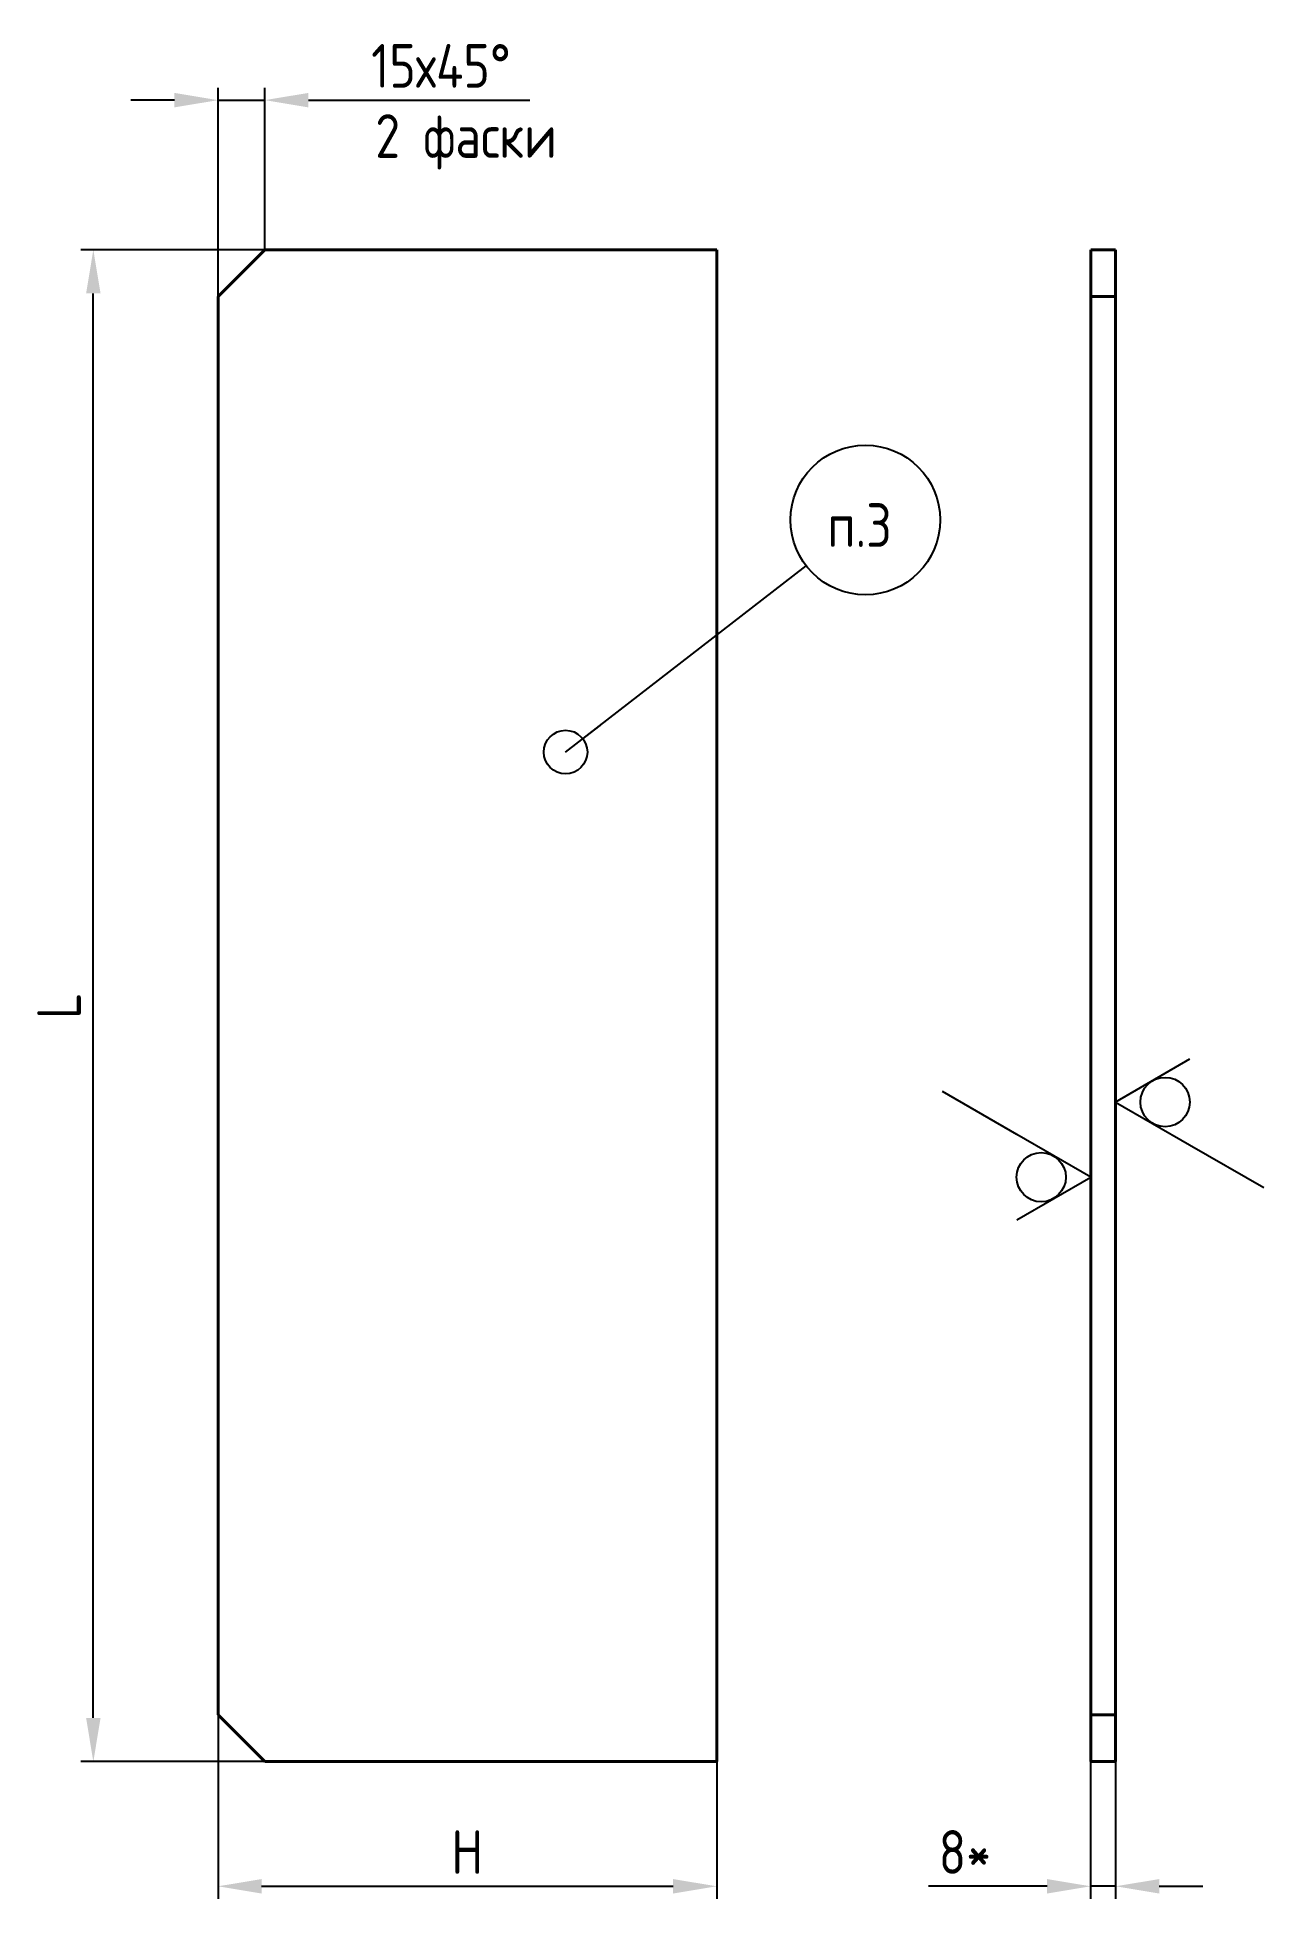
# Model space of a CAD drawing. Header units: millimetres. Extents: x 47 to 146, y 37 to 187.
import ezdxf

# ---------------------------------------------------------------- set-up
doc = ezdxf.new("R2010")
doc.units = ezdxf.units.MM
for name, color, linetype in [('12_SURFACE_FINISH', 7, 'Continuous'), ('Bord', 1, 'Continuous'), ('Dim', 7, 'Continuous')]:
    doc.layers.add(name, color=color, linetype=linetype)
doc.layers.add('Con', color=6, linetype='Continuous', lineweight=40)
doc.styles.add('Style1', font='romans.shx', dxfattribs={"width": 0.8})
doc.dimstyles.new('DIMSTYLE_1', dxfattribs={"dimtxt": 3.5, "dimasz": 3.5, "dimexe": 1, "dimexo": 0, "dimgap": 1, "dimtad": 1, "dimdec": 1, "dimlfac": 5, "dimtxsty": 'Style1', "dimcen": 0.09, "dimadec": 1, "dimazin": 2, "dimtp": 0.8, "dimtm": 0.8, "dimtfac": 1, "dimtdec": 1, "dimtofl": 0, "dimtmove": 0, "dimatfit": 3, "dimfxl": 1, "dimtolj": 1, "dimarcsym": 0})
doc.dimstyles.new('DIMSTYLE_1$0', dxfattribs={"dimtxt": 3.5, "dimasz": 3.5, "dimexe": 1, "dimexo": 0, "dimgap": 1, "dimtad": 1, "dimdec": 1, "dimlfac": 5, "dimtxsty": 'Style1', "dimcen": 0.09, "dimadec": 1, "dimazin": 2, "dimtp": 0.8, "dimtm": 0.8, "dimtfac": 1, "dimtdec": 1, "dimtofl": 0, "dimtmove": 0, "dimatfit": 3, "dimfxl": 1, "dimtolj": 1, "dimarcsym": 0})

# ---------------------------------------------------------------- blocks, each defined once
blk = doc.blocks.new('*D7')
at = {"layer": 'Defpoints', "color": 0, "linetype": 'Continuous', "transparency": 16777216}
for p in [(61.76, 52.11), (101.76, 48.36), (101.76, 38.36)]:
    blk.add_point(p, dxfattribs=at)
at = {"layer": 'Dim', "color": 0, "linetype": 'Continuous', "lineweight": -2, "transparency": 16777216}
for p, q in [((61.76, 52.11), (61.76, 37.36)), ((101.76, 48.36), (101.76, 37.36)), ((65.26, 38.36), (98.26, 38.36))]:
    blk.add_line(p, q, dxfattribs=at)
at = {"layer": 'Dim', "color": 0, "linetype": 'Continuous', "transparency": 16777216}
for points in [[(65.26, 38.94), (65.26, 37.78), (61.76, 38.36)], [(98.26, 38.94), (98.26, 37.78), (101.76, 38.36)]]:
    blk.add_solid(points, dxfattribs=at)
at = {"layer": 'Dim', "linetype": 'Continuous', "transparency": 16777216, "insert": (81.75, 42.86), "char_height": 3.5, "attachment_point": 2, "style": 'Style1'}
blk.add_mtext('\\A1;H', dxfattribs=at)
blk = doc.blocks.new('*D8')
at = {"layer": 'Defpoints', "color": 0, "linetype": 'Continuous', "transparency": 16777216}
for p in [(131.75, 48.36), (133.75, 48.36), (131.75, 38.36)]:
    blk.add_point(p, dxfattribs=at)
at = {"layer": 'Dim', "color": 0, "linetype": 'Continuous', "lineweight": -2, "transparency": 16777216}
for p, q in [((131.75, 48.36), (131.75, 37.36)), ((133.75, 48.36), (133.75, 37.36)), ((128.25, 38.36), (118.75, 38.36)), ((133.75, 38.36), (131.75, 38.36)), ((137.25, 38.36), (140.75, 38.36))]:
    blk.add_line(p, q, dxfattribs=at)
at = {"layer": 'Dim', "color": 0, "linetype": 'Continuous', "transparency": 16777216}
for points in [[(128.25, 38.94), (128.25, 37.78), (131.75, 38.36)], [(137.25, 38.94), (137.25, 37.78), (133.75, 38.36)]]:
    blk.add_solid(points, dxfattribs=at)
at = {"layer": 'Dim', "linetype": 'Continuous', "transparency": 16777216, "insert": (123.75, 42.86), "char_height": 3.5, "attachment_point": 3, "style": 'Style1'}
blk.add_mtext('\\A1;8*', dxfattribs=at)
blk = doc.blocks.new('*D9')
at = {"layer": 'Defpoints', "color": 0, "linetype": 'Continuous', "transparency": 16777216}
for p in [(51.76, 169.61), (65.51, 169.61), (65.51, 48.36)]:
    blk.add_point(p, dxfattribs=at)
at = {"layer": 'Dim', "color": 0, "linetype": 'Continuous', "lineweight": -2, "transparency": 16777216}
for p, q in [((65.51, 169.61), (50.76, 169.61)), ((51.76, 51.86), (51.76, 166.11)), ((65.51, 48.36), (50.76, 48.36))]:
    blk.add_line(p, q, dxfattribs=at)
at = {"layer": 'Dim', "color": 0, "linetype": 'Continuous', "transparency": 16777216}
for points in [[(51.18, 166.11), (52.34, 166.11), (51.76, 169.61)], [(51.18, 51.86), (52.34, 51.86), (51.76, 48.36)]]:
    blk.add_solid(points, dxfattribs=at)
at = {"layer": 'Dim', "linetype": 'Continuous', "transparency": 16777216, "insert": (47.26, 108.98), "char_height": 3.5, "attachment_point": 2, "rotation": 90, "style": 'Style1'}
blk.add_mtext('\\A1;L', dxfattribs=at)
blk = doc.blocks.new('MARKIROVANIE_BL10', base_point=(145.5, 230.74))
at = {"color": 7, "linetype": 'Continuous'}
blk.add_circle((145.5, 230.74), 6, dxfattribs=at)
at = {"color": 2, "linetype": 'Continuous', "style": 'Style1', "width": 0.8}
blk.add_text('п.3', height=3.5, dxfattribs=at).set_placement((142.45, 228.58))
blk = doc.blocks.new('SF1_BL12', base_point=(208.55, 182.33))
at = {"layer": '12_SURFACE_FINISH', "color": 2, "linetype": 'Continuous'}
for p, q in [((208.54, 187.48), (202.61, 184.05)), ((202.61, 184.05), (208.54, 180.63)), ((208.54, 180.63), (214.49, 177.19))]:
    blk.add_line(p, q, dxfattribs=at)
blk.add_circle((206.58, 184.05), 1.98, dxfattribs=at)
blk = doc.blocks.new('SF2_BL13', base_point=(194.67, 179.75))
at = {"layer": '12_SURFACE_FINISH', "color": 2, "linetype": 'Continuous'}
for p, q in [((194.68, 181.45), (188.73, 184.89)), ((200.61, 178.03), (194.68, 181.45)), ((194.68, 174.6), (200.61, 178.03))]:
    blk.add_line(p, q, dxfattribs=at)
blk.add_circle((196.64, 178.03), 1.98, dxfattribs=at)
blk = doc.blocks.new('*D10')
at = {"layer": 'Defpoints', "color": 0, "transparency": 16777216}
for p in [(65.51, 181.61), (65.51, 169.61), (61.76, 165.86)]:
    blk.add_point(p, dxfattribs=at)
at = {"layer": 'Dim', "color": 0, "lineweight": -2, "transparency": 16777216}
for p, q in [((61.76, 165.86), (61.76, 182.61)), ((65.51, 169.61), (65.51, 182.61)), ((58.26, 181.61), (54.76, 181.61)), ((61.76, 181.61), (65.51, 181.61)), ((69.01, 181.61), (86.78, 181.61))]:
    blk.add_line(p, q, dxfattribs=at)
at = {"layer": 'Dim', "color": 0, "transparency": 16777216}
for points in [[(58.26, 182.19), (58.26, 181.03), (61.76, 181.61)], [(69.01, 182.19), (69.01, 181.03), (65.51, 181.61)]]:
    blk.add_solid(points, dxfattribs=at)
at = {"layer": 'Dim', "color": 0, "transparency": 16777216, "insert": (79.64, 184.36), "char_height": 3.5, "attachment_point": 5, "style": 'Style1'}
blk.add_mtext('\\A1;15х45%%D', dxfattribs=at)

msp = doc.modelspace()

# ---------------------------------------------------------------- linework, layer by layer
at = {"layer": 'Con', "linetype": 'Continuous'}
for p, q in [((65.51, 169.61), (61.76, 165.86)), ((101.76, 169.61), (65.51, 169.61)), ((101.76, 48.36), (101.76, 169.61)), ((131.754, 48.36), (131.754, 169.61)), ((133.754, 169.61), (131.754, 169.61)), ((133.754, 169.61), (133.754, 48.36)), ((61.76, 165.86), (61.76, 52.11)), ((131.754, 95.233), (131.754, 165.86)), ((133.754, 165.86), (131.754, 165.86)), ((133.754, 101.256), (133.754, 165.86)), ((61.76, 52.11), (65.51, 48.36)), ((133.754, 52.11), (131.754, 52.11)), ((65.51, 48.36), (101.76, 48.36)), ((133.754, 48.36), (131.754, 48.36))]:
    msp.add_line(p, q, dxfattribs=at)

# ---------------------------------------------------------------- block references
at = {"layer": '12_SURFACE_FINISH', "color": 2, "linetype": 'Continuous'}
for name, p in [('SF1_BL12', (139.694, 99.538)), ('SF2_BL13', (125.813, 96.951))]:
    msp.add_blockref(name, p, dxfattribs=at)
at = {"layer": 'Bord', "linetype": 'Continuous'}
msp.add_blockref('MARKIROVANIE_BL10', (113.681, 147.94), dxfattribs=at)

# ---------------------------------------------------------------- texts
at = {"layer": 'Dim', "linetype": 'Continuous', "insert": (88.929, 180.482), "char_height": 3.5, "attachment_point": 3, "style": 'Style1'}
msp.add_mtext('\\A1;2 фаски', dxfattribs=at)

# ---------------------------------------------------------------- dimensions: what is measured, and where the dimension line sits
at = {"layer": 'Dim'}
dim = msp.add_linear_dim(base=(65.51, 181.61), p1=(61.76, 165.86), p2=(65.51, 169.61), text='<>х45%%D', dimstyle='DIMSTYLE_1$0', override={"dimtxt": 3.5, "dimasz": 3.5, "dimlfac": 4, "dimpost": '', "dimtxsty": 'Style1', "dimtofl": 1}, dxfattribs=at)
dim.commit()
dim.dimension.update_dxf_attribs({"geometry": '*D10', "text_midpoint": (79.644, 184.36)})
at = {"layer": 'Dim', "linetype": 'Continuous'}
for base, p1, p2, angle, text, override, picture, middle in [((51.76, 169.61), (65.51, 48.36), (65.51, 169.61), 90, 'L', {"dimtxt": 3.5, "dimasz": 3.5, "dimexe": 1, "dimrnd": 0, "dimtxsty": 'Style1', "dimdle": 1, "dimclrt": 256, "dimtol": 0, "dimlim": 0, "dimtp": 0.2, "dimtm": 0.2, "dimtfac": 1, "dimtdec": 4, "dimtofl": 1, "dimtolj": 1, "dimtzin": 8}, '*D9', (51.76, 108.977)), ((131.754, 38.36), (133.754, 48.36), (131.754, 48.36), 180, '8*', {"dimdle": 1, "dimclrt": 256, "dimtp": 1.2, "dimtm": 1.2, "dimtdec": 4, "dimtofl": 1}, '*D8', (121.754, 38.36))]:
    dim = msp.add_linear_dim(base=base, p1=p1, p2=p2, angle=angle, text=text, dimstyle='DIMSTYLE_1', override=override, dxfattribs=at)
    dim.commit()
    dim.dimension.update_dxf_attribs({"geometry": picture, "text_midpoint": middle, "dimtype": 160})
dim = msp.add_linear_dim(base=(101.76, 38.36), p1=(61.76, 52.11), p2=(101.76, 48.36), text='H', dimstyle='DIMSTYLE_1', override={"dimtxt": 3.5, "dimasz": 3.5, "dimexe": 1, "dimrnd": 0, "dimtxsty": 'Style1', "dimdle": 1, "dimclrt": 256, "dimtol": 0, "dimlim": 0, "dimtp": 0.8, "dimtm": 0.8, "dimtfac": 1, "dimtdec": 4, "dimtofl": 1, "dimtolj": 1, "dimtzin": 8}, dxfattribs=at)
dim.commit()
dim.dimension.update_dxf_attribs({"geometry": '*D7', "text_midpoint": (81.753, 38.36), "dimtype": 160})

# ---------------------------------------------------------------- leaders
msp.add_leader([(89.635, 129.323), (108.937, 144.267)], dimstyle='DIMSTYLE_1', override={"dimasz": 3.5, "dimtad": 0, "dimldrblk": 'DOTBLANK'}, dxfattribs=at)

doc.saveas('drawing.dxf')
